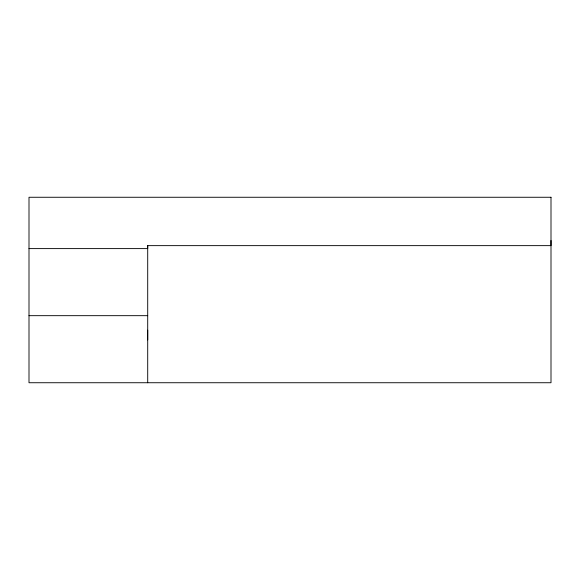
<?xml version="1.0" encoding="UTF-8"?>
<svg xmlns="http://www.w3.org/2000/svg" width="580" height="580" viewBox="0 0 580 580"><rect width="100%" height="100%" fill="white"/><g stroke="black" fill="none" stroke-linecap="round" stroke-linejoin="round"><path stroke-width="0.87" d="M147.704 339.923L147.704 330.158M551 240.482L551 245.637L147.704 245.637L147.704 248.602L29 248.602M29 315.672L147.704 315.672M147.704 245.637L147.704 382.735M551 197.265L29 197.265L29 382.735L551 382.735L551 197.265"/></g></svg>
